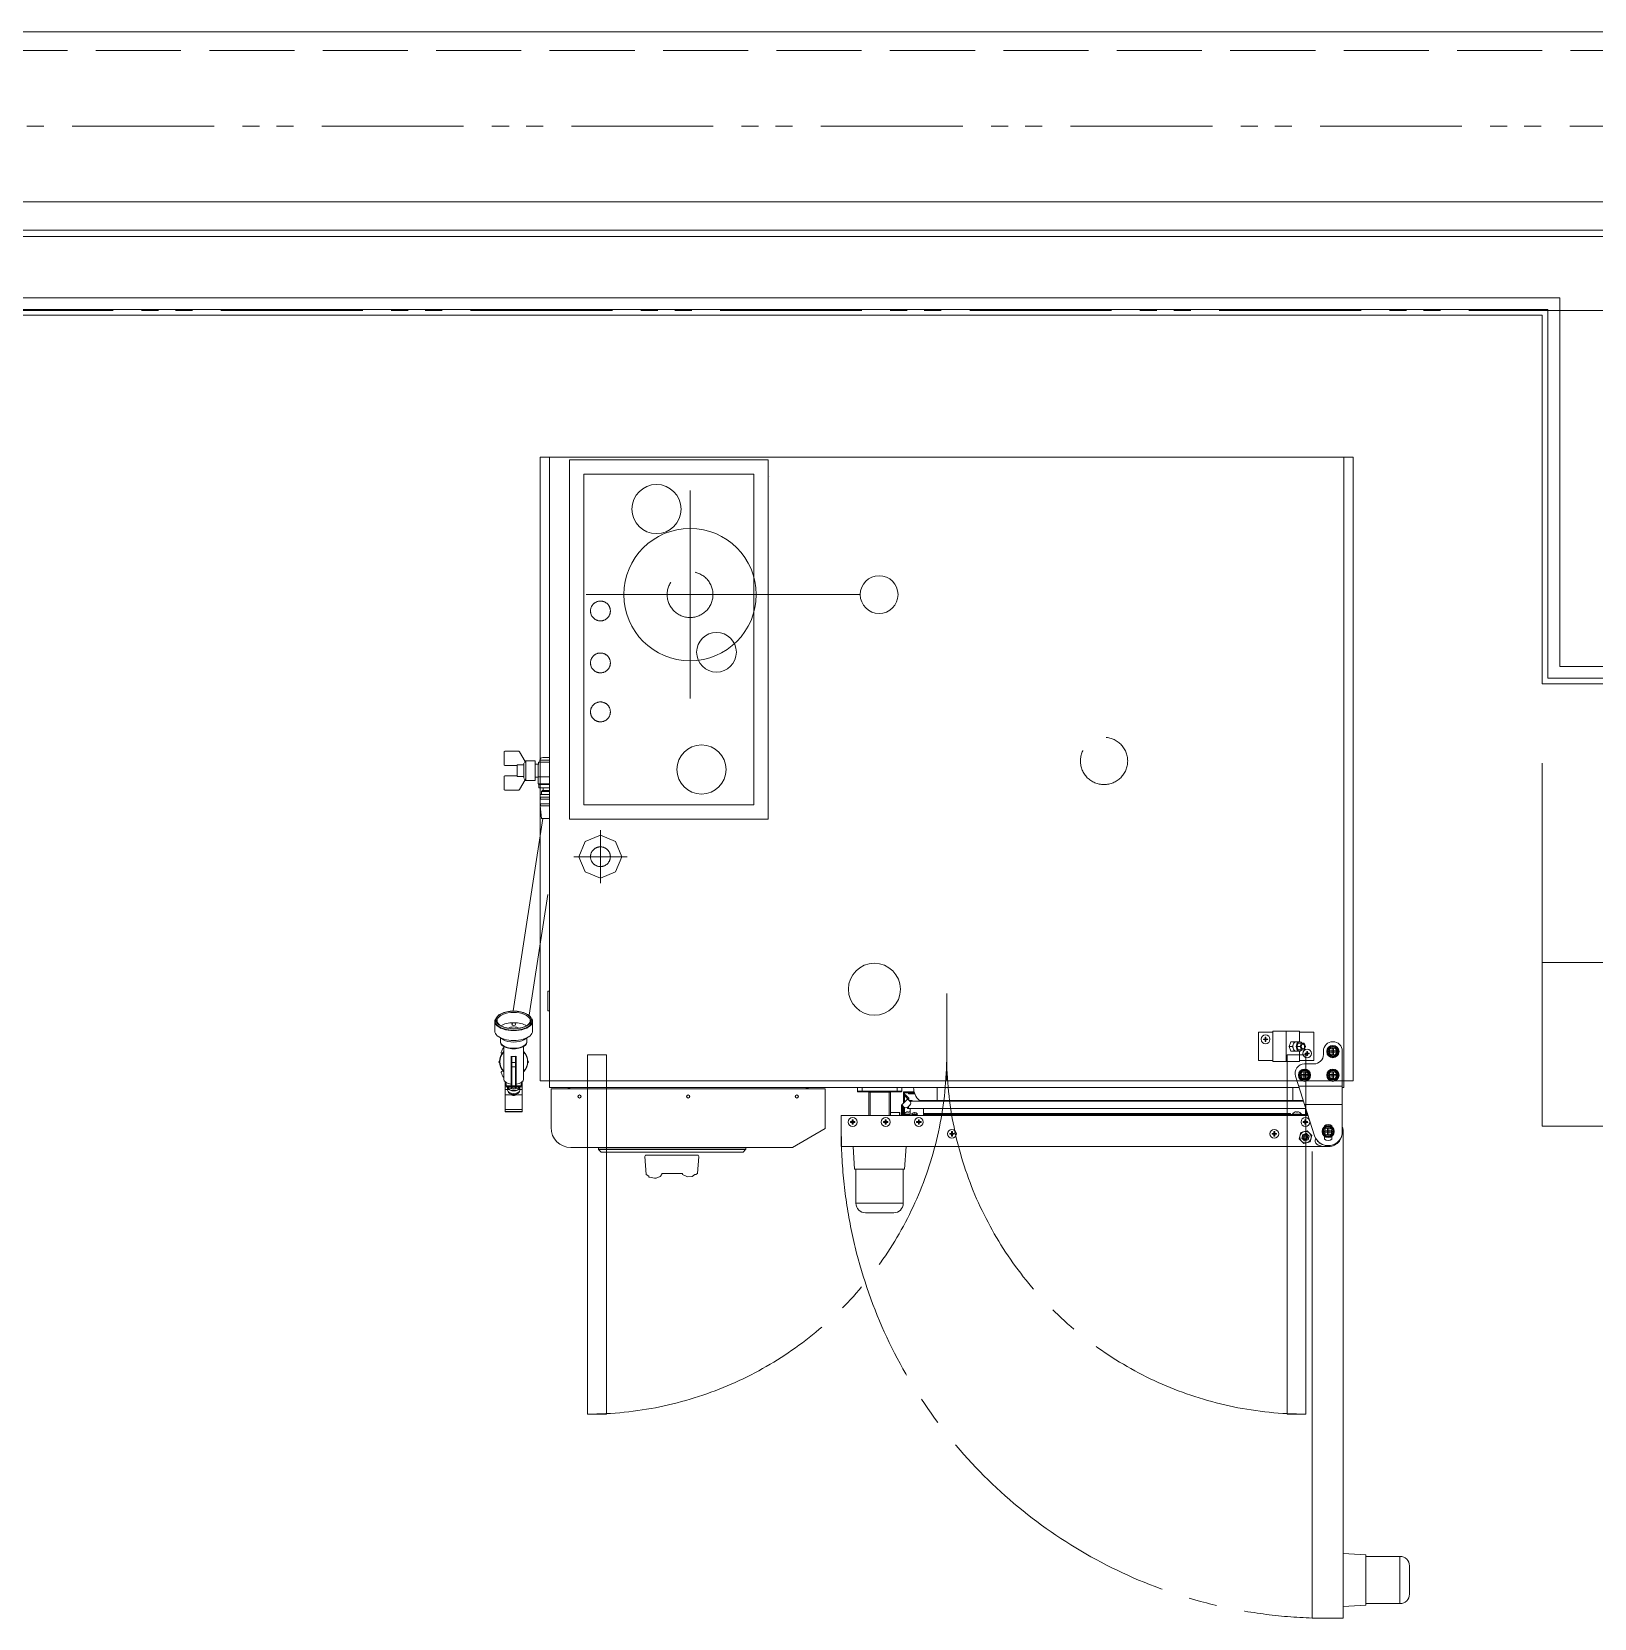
# Model space of a CAD drawing. Units: millimetres at full size. Extents: x -12803 to 120774, y -9413 to 101127.
# Drawn here: x 95281 to 96934, y 18218 to 19896 of the extents above; entities that cross this region are included whole.
import ezdxf

# ---------------------------------------------------------------- set-up
doc = ezdxf.new("R2010")
doc.units = ezdxf.units.MM
doc.header["$LTSCALE"] = 30
for name, pattern in [('CHAIN2', [12, 9, -1, 1, -1]), ('DASHED3', [4, 3, -1]), ('DOUBLE_CHAIN1', [8.8, 5, -1, 0.6, -0.6, 0.6, -1]), ('LONG_CHAIN', [21, 18, -1, 1, -1])]:
    doc.linetypes.add(name, pattern=pattern)
doc.layers.add('0-0_NoName', color=7, linetype='Continuous')
for name, color, linetype, lineweight in [('0-E_AIHO48-厨房機器既設品', 7, 'Continuous', 15), ('2-0_通芯', 7, 'DOUBLE_CHAIN1', 15), ('2-1_躯体', 7, 'Continuous', 15), ('2-3_間仕切り', 7, 'Continuous', 15), ('2-B_金物', 7, 'Continuous', 15), ('2-F_LAYER0002', 2, 'DASHED3', 30), ('3-3_AIHO30-厨房機器', 7, 'Continuous', 15), ('3-5_AIHO57-排水立上げ', 7, 'Continuous', 15), ('3-6_AIHO56-排水接続', 7, 'Continuous', 15)]:
    doc.layers.add(name, color=color, linetype=linetype, lineweight=lineweight)

# ---------------------------------------------------------------- blocks, each defined once
blk = doc.blocks.new('グループ部品-732')
at = {"layer": '0-E_AIHO48-厨房機器既設品'}
for p, q in [((96669.36, 19446.41), (95829.36, 19446.41)), ((95829.36, 19446.41), (95829.36, 18779.41)), ((96060.36, 19443.41), (95850.36, 19443.41)), ((95850.36, 19443.41), (95850.36, 19063.41)), ((96060.36, 19063.41), (96060.36, 19443.41)), ((96669.36, 18779.41), (96669.36, 19446.41)), ((96045.36, 19428.41), (95865.36, 19428.41)), ((95865.36, 19428.41), (95865.36, 19078.41)), ((96045.36, 19078.41), (96045.36, 19428.41)), ((95782.06, 19135.11), (95796.64, 19135.11)), ((95781.06, 19121.11), (95781.06, 19134.11)), ((95795.06, 19120.11), (95782.06, 19120.11)), ((95795.06, 19120.64), (95802.06, 19120.64)), ((95795.06, 19108.58), (95795.06, 19120.64)), ((95797.51, 19134.61), (95803.47, 19124.29)), ((95802.06, 19106.69), (95802.06, 19122.53)), ((95804.06, 19125.11), (95803.38, 19124.44)), ((95804.06, 19104.11), (95804.06, 19125.11)), ((95814.06, 19125.11), (95804.06, 19125.11)), ((95814.06, 19104.11), (95814.06, 19125.11)), ((95814.06, 19121.61), (95817.06, 19121.61)), ((95817.06, 19100.61), (95817.06, 19121.61)), ((95817.06, 19121.11), (95817.56, 19121.11)), ((95817.56, 19123.61), (95817.56, 19121.11)), ((95829.36, 19123.61), (95817.56, 19123.61)), ((95819.06, 19125.61), (95819.06, 19123.61)), ((95829.36, 19125.61), (95819.06, 19125.61)), ((95829.36, 19128.61), (95822.06, 19128.61)), ((95781.06, 19095.11), (95781.06, 19108.11)), ((95782.06, 19109.11), (95795.06, 19109.11)), ((95802.06, 19108.58), (95795.06, 19108.58)), ((95803.47, 19104.93), (95797.51, 19094.61)), ((95803.38, 19104.79), (95804.06, 19104.11)), ((95804.06, 19104.11), (95814.06, 19104.11)), ((95817.06, 19107.61), (95814.06, 19107.61)), ((95829.36, 19108.11), (95817.06, 19108.11)), ((95796.64, 19094.11), (95782.06, 19094.11)), ((95829.36, 19100.61), (95817.06, 19100.61)), ((95817.06, 19100.61), (95817.56, 19100.11)), ((95829.36, 19100.11), (95817.56, 19100.11)), ((95818.06, 19100.11), (95818.06, 19096.61)), ((95829.36, 19096.61), (95818.06, 19096.61)), ((95829.36, 19089.45), (95819.31, 19089.45)), ((95819.31, 19086.45), (95819.31, 19089.45)), ((95829.36, 19086.45), (95819.31, 19086.45)), ((95821.74, 19093.61), (95820.58, 19092.45)), ((95829.36, 19092.45), (95820.58, 19092.45)), ((95820.58, 19092.45), (95820.58, 19089.45)), ((95829.36, 19093.61), (95821.74, 19093.61)), ((95822.56, 19096.61), (95822.56, 19093.61)), ((95829.36, 19084.45), (95819.31, 19084.45)), ((95819.31, 19079.45), (95819.31, 19084.45)), ((95829.36, 19079.45), (95819.31, 19079.45)), ((95829.36, 19077.45), (95819.31, 19077.45)), ((95820.56, 19063.95), (95819.31, 19077.45)), ((95865.36, 19078.41), (96045.36, 19078.41)), ((95790.74, 18860.42), (95822.2, 19063.95)), ((95829.36, 19063.95), (95820.56, 19063.95)), ((95850.36, 19063.41), (96060.36, 19063.41)), ((95827.51, 18983.73), (95807.75, 18855.86)), ((95829.36, 18881.41), (95827.36, 18881.41)), ((95771.3, 18839.23), (95771.3, 18849.62)), ((95771.55, 18849.62), (95771.55, 18850.05)), ((95811.05, 18850.05), (95811.05, 18849.62)), ((95811.3, 18849.62), (95811.3, 18839.23)), ((95780.43, 18830.05), (95775.77, 18832.93)), ((95806.84, 18832.93), (95802.18, 18830.05)), ((96579.35, 18837.91), (96594.35, 18837.91)), ((96579.35, 18807.91), (96579.35, 18837.91)), ((96608.49, 18806.91), (96608.49, 18838.91)), ((96622.64, 18827.91), (96622.64, 18838.91)), ((96622.64, 18837.91), (96637.64, 18837.91)), ((96637.64, 18807.91), (96637.64, 18837.91)), ((95777.3, 18827.47), (95777.3, 18831.98)), ((95780.8, 18788.17), (95780.8, 18822.95)), ((95801.8, 18822.95), (95801.8, 18788.17)), ((95805.3, 18831.98), (95805.3, 18827.47)), ((96588.87, 18830.74), (96584.39, 18830.74)), ((96584.39, 18830.08), (96588.87, 18830.08)), ((96586.3, 18832.65), (96586.3, 18828.17)), ((96586.96, 18828.17), (96586.96, 18832.65)), ((96613.52, 18827.91), (96622.64, 18827.91)), ((96622.64, 18817.91), (96613.52, 18817.91)), ((96615.02, 18822.91), (96617.06, 18827.91)), ((96619.78, 18822.91), (96621.21, 18826.41)), ((96623.31, 18822.91), (96619.78, 18822.91)), ((96621.21, 18819.41), (96619.78, 18822.91)), ((96622.64, 18806.91), (96622.64, 18817.91)), ((96623.31, 18822.91), (96624.74, 18826.41)), ((96624.74, 18819.41), (96623.31, 18822.91)), ((96630.31, 18817.65), (96630.31, 18813.17)), ((96630.97, 18813.17), (96630.97, 18817.65)), ((96647.86, 18814.41), (96647.86, 18817.91)), ((96652.86, 18816.84), (96652.13, 18816.84)), ((96652.23, 18816.24), (96652.86, 18816.24)), ((96652.86, 18814.52), (96652.86, 18820.3)), ((96654.41, 18818.1), (96654.41, 18816.72)), ((96661.31, 18818.1), (96654.41, 18818.1)), ((96654.41, 18816.72), (96661.31, 18816.72)), ((96658.55, 18820.86), (96657.17, 18820.86)), ((96657.17, 18820.86), (96657.17, 18813.96)), ((96658.55, 18813.96), (96658.55, 18820.86)), ((96661.31, 18816.72), (96661.31, 18818.1)), ((96662.86, 18820.3), (96662.86, 18814.52)), ((96667.86, 18817.91), (96667.86, 18731.91)), ((95775.71, 18806.75), (95776.34, 18807.84)), ((95776.34, 18805.67), (95775.71, 18806.75)), ((95788.8, 18781.68), (95788.8, 18812.42)), ((95793.3, 18812.28), (95789.3, 18812.28)), ((95789.3, 18812.28), (95789.3, 18781.18)), ((95793.3, 18805.95), (95789.3, 18805.95)), ((95793.3, 18801.46), (95789.3, 18801.46)), ((95793.3, 18781.18), (95793.3, 18812.28)), ((95793.8, 18812.42), (95793.8, 18781.68)), ((96579.35, 18807.91), (96594.35, 18807.91)), ((96622.64, 18806.91), (96594.35, 18806.91)), ((96637.64, 18807.91), (96622.64, 18807.91)), ((96627.86, 18804.41), (96637.86, 18804.41)), ((96632.88, 18815.74), (96628.4, 18815.74)), ((96628.4, 18815.08), (96632.88, 18815.08)), ((96657.17, 18813.96), (96658.55, 18813.96)), ((95782.3, 18753.74), (95782.3, 18785.53)), ((95782.3, 18783.12), (95783.3, 18783.12)), ((95783.3, 18784.58), (95783.3, 18781.1)), ((95799.3, 18781.1), (95799.3, 18784.58)), ((95799.3, 18783.12), (95800.3, 18783.12)), ((96638.57, 18728.33), (96618.33, 18791.35)), ((96622.86, 18791.84), (96622.13, 18791.84)), ((96622.23, 18791.24), (96622.86, 18791.24)), ((96622.86, 18789.52), (96622.86, 18795.3)), ((96624.41, 18793.1), (96624.41, 18791.72)), ((96631.31, 18793.1), (96624.41, 18793.1)), ((96624.41, 18791.72), (96631.31, 18791.72)), ((96628.55, 18795.86), (96627.17, 18795.86)), ((96627.17, 18795.86), (96627.17, 18788.96)), ((96627.17, 18788.96), (96628.55, 18788.96)), ((96628.55, 18788.96), (96628.55, 18795.86)), ((96631.31, 18791.72), (96631.31, 18793.1)), ((96632.86, 18795.3), (96632.86, 18789.52)), ((96652.86, 18791.84), (96652.13, 18791.84)), ((96652.23, 18791.24), (96652.86, 18791.24)), ((96652.86, 18789.52), (96652.86, 18795.3)), ((96654.41, 18793.1), (96654.41, 18791.72)), ((96661.31, 18793.1), (96654.41, 18793.1)), ((96654.41, 18791.72), (96661.31, 18791.72)), ((96658.55, 18795.86), (96657.17, 18795.86)), ((96657.17, 18795.86), (96657.17, 18788.96)), ((96657.17, 18788.96), (96658.55, 18788.96)), ((96658.55, 18788.96), (96658.55, 18795.86)), ((96661.31, 18791.72), (96661.31, 18793.1)), ((96662.86, 18795.3), (96662.86, 18789.52)), ((95782.3, 18780.2), (95800.3, 18780.2)), ((95782.3, 18777.31), (95784.79, 18777.31)), ((95789.44, 18771.52), (95782.3, 18771.52)), ((95783.3, 18781.1), (95799.3, 18781.1)), ((95784.79, 18776.52), (95784.79, 18779.12)), ((95785.3, 18779.12), (95785.3, 18780.2)), ((95785.3, 18775.2), (95785.3, 18775.26)), ((95789.51, 18771.47), (95788.86, 18771.93)), ((95793.3, 18781.18), (95789.3, 18781.18)), ((95793.75, 18771.93), (95793.09, 18771.47)), ((95800.3, 18771.52), (95793.17, 18771.52)), ((95797.3, 18780.2), (95797.3, 18779.12)), ((95797.3, 18775.26), (95797.3, 18775.2)), ((95797.81, 18779.12), (95797.81, 18776.52)), ((95797.81, 18777.31), (95800.3, 18777.31)), ((95829.36, 18779.41), (96622.17, 18779.41)), ((95848.86, 18779.41), (95848.86, 18777.96)), ((95849.86, 18777.96), (95849.86, 18779.41)), ((95850.86, 18777.96), (95850.86, 18779.41)), ((96100.86, 18779.41), (96100.86, 18777.96)), ((96101.86, 18779.41), (96101.86, 18777.96)), ((96102.86, 18777.96), (96102.86, 18779.41)), ((96154.86, 18775.41), (96154.86, 18779.41)), ((96201.86, 18775.41), (96154.86, 18775.41)), ((96155.36, 18774.91), (96201.36, 18774.91)), ((96159.86, 18779.41), (96159.86, 18774.91)), ((96166.86, 18774.61), (96166.86, 18749.91)), ((96189.47, 18774.61), (96167.24, 18774.61)), ((96167.36, 18774.91), (96167.36, 18774.61)), ((96188.36, 18774.57), (96168.36, 18774.57)), ((96168.36, 18749.91), (96168.36, 18774.57)), ((96168.86, 18774.61), (96168.86, 18774.91)), ((96187.86, 18774.91), (96187.86, 18774.61)), ((96188.36, 18774.57), (96188.36, 18749.91)), ((96189.36, 18774.61), (96189.36, 18774.91)), ((96189.86, 18749.91), (96189.86, 18774.61)), ((96196.86, 18779.41), (96196.86, 18774.91)), ((96208.17, 18767.42), (96201.46, 18760.71)), ((96201.86, 18775.41), (96201.86, 18779.41)), ((96203.81, 18774.91), (96203.81, 18763.06)), ((96214.9, 18774.91), (96203.81, 18774.91)), ((96203.84, 18774.91), (96203.84, 18763.09)), ((96204.84, 18773.91), (96204.84, 18771.59)), ((96215.19, 18773.91), (96204.84, 18773.91)), ((96204.84, 18770.75), (96204.84, 18764.09)), ((96205.27, 18772.02), (96209.16, 18768.13)), ((96208.81, 18768.48), (96207.96, 18767.64)), ((96208.84, 18773.91), (96208.84, 18772.91)), ((96208.84, 18773.91), (96208.84, 18772.91)), ((96215.53, 18772.91), (96208.84, 18772.91)), ((96209.02, 18766.57), (96209.16, 18766.72)), ((96209.79, 18765.81), (96212.86, 18765.81)), ((96209.86, 18765.81), (96209.86, 18765.74)), ((96212.86, 18765.81), (96212.86, 18764.81)), ((96214.35, 18779.32), (96214.35, 18779.41)), ((96622.2, 18779.32), (96214.35, 18779.32)), ((96626.54, 18765.79), (96220.49, 18765.79)), ((96239.36, 18764.81), (96239.36, 18779.41)), ((96615.36, 18764.81), (96615.36, 18779.41)), ((96667.86, 18780.91), (96621.69, 18780.91)), ((96667.86, 18779.41), (96669.36, 18779.41)), ((95800.3, 18756.03), (95782.3, 18756.03)), ((95782.3, 18753.93), (95800.3, 18753.93)), ((96631.64, 18749.91), (96137.86, 18749.91)), ((96137.86, 18749.91), (96137.86, 18716.91)), ((96199.32, 18752.91), (96199.32, 18749.91)), ((96201.46, 18760.71), (96201.46, 18749.91)), ((96201.81, 18761.06), (96204.07, 18758.8)), ((96202.66, 18760.21), (96202.66, 18749.91)), ((96203.81, 18759.06), (96203.81, 18749.91)), ((96203.84, 18759.02), (96203.84, 18750.91)), ((96210.86, 18750.91), (96203.84, 18750.91)), ((96203.87, 18750.91), (96203.87, 18749.91)), ((96204.84, 18758.24), (96204.84, 18750.91)), ((96205.87, 18750.91), (96205.87, 18749.91)), ((96207.86, 18758.42), (96207.86, 18757.31)), ((96207.86, 18757.31), (96629.27, 18757.31)), ((96208.31, 18758.8), (96210.44, 18760.92)), ((96208.36, 18753.81), (96208.36, 18753.18)), ((96208.36, 18753.18), (96209.36, 18753.18)), ((96208.86, 18757.31), (96208.86, 18759.34)), ((96209.36, 18753.81), (96209.36, 18753.18)), ((96210.74, 18764.81), (96626.86, 18764.81)), ((96210.86, 18749.91), (96210.86, 18757.31)), ((96212.61, 18750.41), (96212.61, 18752.11)), ((96212.61, 18751.11), (96218.11, 18751.11)), ((96214.96, 18753.09), (96214.96, 18752.71)), ((96215.76, 18752.71), (96214.96, 18752.71)), ((96215.09, 18750.41), (96215.09, 18751.11)), ((96215.09, 18750.97), (96215.63, 18751.03)), ((96215.09, 18750.71), (96215.63, 18750.76)), ((96215.09, 18750.46), (96215.63, 18750.51)), ((96215.63, 18750.41), (96215.63, 18751.11)), ((96215.76, 18753.09), (96215.76, 18752.71)), ((96218.11, 18752.11), (96218.11, 18750.41)), ((96218.36, 18750.41), (96218.36, 18749.91)), ((96224.86, 18757.31), (96224.86, 18749.91)), ((96224.86, 18750.91), (96628.86, 18750.91)), ((96615.16, 18750.91), (96615.16, 18751.33)), ((96615.16, 18751.33), (96624.56, 18751.33)), ((96619.36, 18753.81), (96619.36, 18753.18)), ((96619.36, 18753.18), (96620.36, 18753.18)), ((96620.36, 18753.81), (96620.36, 18753.18)), ((96622.87, 18750.91), (96622.87, 18749.91)), ((96624.56, 18750.91), (96624.56, 18751.33)), ((96624.86, 18750.91), (96624.86, 18749.91)), ((96667.86, 18761.61), (96627.89, 18761.61)), ((96628.86, 18749.91), (96628.86, 18757.31)), ((96630.36, 18749.91), (96630.36, 18753.91)), ((96631.36, 18750.8), (96631.36, 18750.31)), ((96631.36, 18750.31), (96631.51, 18750.31)), ((96667.86, 18749.91), (96667.86, 18749.91)), ((96152.17, 18743.41), (96147.55, 18743.41)), ((96147.55, 18742.41), (96152.17, 18742.41)), ((96149.36, 18745.22), (96149.36, 18740.6)), ((96150.36, 18740.6), (96150.36, 18745.22)), ((96187.17, 18743.41), (96182.55, 18743.41)), ((96182.55, 18742.41), (96187.17, 18742.41)), ((96184.36, 18745.22), (96184.36, 18740.6)), ((96185.36, 18740.6), (96185.36, 18745.22)), ((96222.17, 18743.41), (96217.55, 18743.41)), ((96217.55, 18742.41), (96222.17, 18742.41)), ((96219.36, 18745.22), (96219.36, 18740.6)), ((96220.36, 18740.6), (96220.36, 18745.22)), ((96254.36, 18732.72), (96254.36, 18728.1)), ((96255.36, 18728.1), (96255.36, 18732.72)), ((96595.36, 18732.72), (96595.36, 18728.1)), ((96596.36, 18728.1), (96596.36, 18732.72)), ((96631.17, 18743.41), (96626.55, 18743.41)), ((96626.55, 18742.41), (96631.17, 18742.41)), ((96628.36, 18745.22), (96628.36, 18740.6)), ((96629.36, 18740.6), (96629.36, 18745.22)), ((96647.86, 18732.34), (96647.13, 18732.34)), ((96647.86, 18730.02), (96647.86, 18735.8)), ((96648.86, 18738.88), (96648.86, 18738.03)), ((96649.41, 18733.6), (96649.41, 18732.22)), ((96656.31, 18733.6), (96649.41, 18733.6)), ((96649.41, 18732.22), (96656.31, 18732.22)), ((96653.55, 18736.36), (96652.17, 18736.36)), ((96652.17, 18736.36), (96652.17, 18729.46)), ((96653.55, 18729.46), (96653.55, 18736.36)), ((96656.31, 18732.22), (96656.31, 18733.6)), ((96656.86, 18738.03), (96656.86, 18738.88)), ((96657.86, 18735.8), (96657.86, 18730.02)), ((95851.86, 18715.96), (96086.22, 18715.96)), ((95880.86, 18714.21), (95880.86, 18715.96)), ((96036.86, 18714.21), (96036.86, 18715.96)), ((96137.86, 18716.91), (96646.86, 18716.91)), ((96163.87, 18716.91), (96163.86, 18716.91)), ((96204.86, 18692.91), (96206.36, 18716.91)), ((96257.17, 18730.91), (96252.55, 18730.91)), ((96252.55, 18729.91), (96257.17, 18729.91)), ((96598.17, 18730.91), (96593.55, 18730.91)), ((96593.55, 18729.91), (96598.17, 18729.91)), ((96641.55, 18722.41), (96642.14, 18722.41)), ((96643.36, 18721.3), (96643.36, 18720.6)), ((96647.23, 18731.74), (96647.86, 18731.74)), ((96648.86, 18727.79), (96648.86, 18724.94)), ((96652.17, 18729.46), (96653.55, 18729.46)), ((96656.86, 18724.94), (96656.86, 18727.79)), ((96668.86, 18217.91), (96668.86, 18726.91)), ((96036.86, 18714.21), (95880.86, 18714.21)), ((95883.68, 18711.14), (95881.03, 18713.79)), ((96036.68, 18713.79), (95881.03, 18713.79)), ((96034.03, 18711.14), (95883.68, 18711.14)), ((96033.61, 18710.96), (95884.1, 18710.96)), ((95931.36, 18687.46), (95930.03, 18706.46)), ((96034.03, 18711.14), (96036.68, 18713.79)), ((96635.86, 18711.7), (96635.86, 18217.91)), ((95931.36, 18687.46), (95934.36, 18685.73)), ((95934.36, 18684.75), (95934.36, 18685.73)), ((95934.86, 18684.46), (95934.36, 18684.75)), ((95942.11, 18683.46), (95946.36, 18685.46)), ((95947.36, 18686.46), (95946.36, 18685.46)), ((95947.86, 18687.46), (95947.36, 18687.22)), ((95947.36, 18686.46), (95947.36, 18687.22)), ((95947.86, 18688.46), (95947.86, 18687.46)), ((95969.86, 18688.46), (95947.86, 18688.46)), ((95969.86, 18688.46), (95969.86, 18687.46)), ((95980.11, 18685.46), (95982.86, 18687.46)), ((95982.86, 18687.46), (95984.12, 18687.46)), ((95985.86, 18688.46), (95984.12, 18687.46)), ((96153.36, 18656.91), (96153.36, 18692.91)), ((96203.36, 18656.91), (96203.36, 18692.91)), ((96203.36, 18656.91), (96153.36, 18656.91)), ((96163.36, 18646.91), (96193.36, 18646.91)), ((96692.86, 18284.91), (96668.86, 18286.41)), ((96728.86, 18283.41), (96692.86, 18283.41)), ((96728.86, 18283.41), (96728.86, 18233.41)), ((96738.86, 18243.41), (96738.86, 18273.41)), ((96668.86, 18243.93), (96668.85, 18243.91)), ((96728.86, 18233.41), (96692.86, 18233.41)), ((96635.86, 18217.91), (96668.86, 18217.91))]:
    blk.add_line(p, q, dxfattribs=at)
at = {"layer": '0-E_AIHO48-厨房機器既設品', "linetype": 'LONG_CHAIN'}
for p, q in [((95883.08, 19051.75), (95883.08, 18995.47)), ((95854.93, 19023.61), (95911.22, 19023.61))]:
    blk.add_line(p, q, dxfattribs=at)
at = {"layer": '0-E_AIHO48-厨房機器既設品', "linetype": 'DASHED3'}
for p, q in [((95860.35, 19023.61), (95867, 19039.68)), ((95867, 19039.68), (95883.08, 19046.34)), ((95883.08, 19046.34), (95899.15, 19039.68)), ((95899.15, 19039.68), (95905.81, 19023.61)), ((95867, 19007.54), (95860.35, 19023.61)), ((95905.81, 19023.61), (95899.15, 19007.54)), ((95883.08, 19000.88), (95867, 19007.54)), ((95899.15, 19007.54), (95883.08, 19000.88))]:
    blk.add_line(p, q, dxfattribs=at)
at = {"layer": '0-E_AIHO48-厨房機器既設品'}
for points in [[(95827.36, 18881.41), (95827.36, 18860.41), (95829.36, 18860.41)], [(96594.35, 18806.91), (96594.35, 18838.91), (96622.64, 18838.91)], [(96613.52, 18827.91), (96611.48, 18822.91), (96613.52, 18817.91)], [(96617.06, 18817.91), (96615.02, 18822.91), (96611.48, 18822.91)], [(96621.21, 18826.41), (96627.6, 18826.41), (96629.03, 18822.91), (96627.6, 18819.41), (96621.21, 18819.41)], [(95806.26, 18807.84), (95806.89, 18806.75), (95806.26, 18805.67)], [(95800.3, 18785.53), (95800.3, 18753.74), (95782.3, 18753.74)], [(96120.86, 18777.96), (95830.86, 18777.96), (95830.86, 18736.96)], [(96086.22, 18715.96), (96120.86, 18735.96), (96120.86, 18777.96)], [(96210.44, 18765.16), (96204.43, 18771.17), (96205.27, 18772.02)], [(96199.67, 18749.9), (96199.67, 18752.91), (96189.86, 18752.91)], [(96204.16, 18750.91), (96204.16, 18751.33), (96210.86, 18751.33)], [(96212.36, 18749.91), (96212.36, 18750.41), (96218.36, 18750.41)], [(96224.86, 18751.91), (96612.87, 18751.91), (96612.87, 18750.91)], [(96631.36, 18750.31), (96630.86, 18750.81), (96630.86, 18752.36)], [(96204.86, 18692.91), (96151.86, 18692.91), (96150.36, 18716.91)], [(95930.03, 18706.46), (95930.73, 18707.96), (95986.42, 18707.96)], [(95985.86, 18688.46), (95987.11, 18706.46), (95986.42, 18707.96)], [(95969.86, 18687.46), (95975.11, 18684.96), (95980.11, 18685.46)], [(96692.86, 18284.91), (96692.86, 18231.91), (96668.86, 18230.41)]]:
    blk.add_lwpolyline(points, dxfattribs=at)
for points in [[(96627.06, 18720.22), (96622.17, 18725.12), (96623.96, 18731.81), (96630.65, 18733.6), (96635.55, 18728.7), (96633.76, 18722.01)], [(96632.76, 18727.96), (96631.72, 18724.05), (96627.81, 18723.01), (96624.95, 18725.86), (96626, 18729.77), (96629.9, 18730.81)]]:
    blk.add_lwpolyline(points, close=True, dxfattribs=at)
for centre, radius in [((95942.36, 19391.41), 26), ((96005.86, 19239.91), 21), ((95989.97, 19115.91), 26), ((96172.86, 18883.41), 27.5), ((96586.63, 18830.41), 4.7), ((96630.64, 18815.41), 4.7), ((96657.86, 18817.41), 6.5), ((96657.86, 18817.41), 5), ((96657.86, 18817.41), 4), ((96627.86, 18792.41), 6.5), ((96627.86, 18792.41), 5), ((96627.86, 18792.41), 4), ((96657.86, 18792.41), 6.5), ((96657.86, 18792.41), 5), ((96657.86, 18792.41), 4), ((95860.86, 18769.96), 1.65), ((95975.86, 18769.96), 1.65), ((96090.86, 18769.96), 1.65), ((96149.86, 18742.91), 4.7), ((96184.86, 18742.91), 4.7), ((96219.86, 18742.91), 4.7), ((96254.86, 18730.41), 4.7), ((96595.86, 18730.41), 4.7), ((96628.86, 18726.91), 6), ((96628.86, 18742.91), 4.7), ((96652.86, 18732.91), 6.5), ((96652.86, 18732.91), 5), ((96652.86, 18732.91), 4), ((96628.86, 18726.91), 2.5), ((96628.86, 18726.91), 1.5)]:
    blk.add_circle(centre, radius, dxfattribs=at)
at = {"layer": '0-E_AIHO48-厨房機器既設品', "linetype": 'DASHED3'}
for centre, radius in [((95977.86, 19300.91), 24.25), ((95883.08, 19283.61), 10.5), ((95883.08, 19228.61), 10.5), ((95883.09, 19176.86), 10.5), ((96415.79, 19124.91), 25), ((95883.08, 19023.61), 10.48)]:
    blk.add_circle(centre, radius, dxfattribs=at)
at = {"layer": '0-E_AIHO48-厨房機器既設品'}
for centre, radius, start, end in [((95782.06, 19134.11), 1, 90, 180), ((95796.64, 19134.11), 1, 30, 90), ((95782.06, 19121.11), 1, 180, 270), ((95799.62, 19126.44), 4.46, 316.21812, 326.12886), ((95802.89, 19124.35), 0.583, 317.65737, 354.69398), ((95822.06, 19125.61), 3, 90.00024, 180.00012), ((95782.06, 19108.11), 1, 90, 180), ((95799.62, 19102.79), 4.46, 33.87114, 43.78188), ((95802.89, 19104.88), 0.583, 5.30602, 42.34263), ((95782.06, 19095.11), 1, 180, 270), ((95796.64, 19095.11), 1, 270, 330), ((95817.57, 19085.45), 2, 329.99694, 29.99731), ((95817.57, 19078.45), 2, 329.99694, 29.99731), ((95791.3, 18806.75), 15, 134.42741, 225.57264), ((95791.3, 18806.75), 14.72, 135.52224, 224.47781), ((95779.12, 18816.41), 1, 164.19449, 266.553), ((95792.36, 18812.66), 14.76, 141.5231, 164.18822), ((95793.2, 18828.42), 0.102, 337.80863, 359.45225), ((95791.3, 18806.75), 15, 314.42664, 45.5734), ((95791.3, 18806.75), 14.72, 315.52145, 44.4786), ((96657.86, 18817.91), 10, 0, 180), ((96657.86, 18817.41), 5.75, 150.40816, 209.59184), ((96657.86, 18817.41), 5.75, 90.40817, 149.59183), ((96657.86, 18817.41), 5.75, 30.40815, 89.59185), ((96657.86, 18817.41), 5.75, 330.40813, 29.59187), ((96627.86, 18794.41), 10, 90, 197.80258), ((96637.86, 18814.41), 10, 270, 0), ((96657.86, 18817.41), 5.75, 210.40814, 269.59186), ((96657.86, 18817.41), 5.75, 270.40813, 329.59187), ((95779.12, 18795.41), 1, 89.99999, 195.8055), ((95792.35, 18799.16), 14.75, 195.80613, 218.48612), ((96627.86, 18792.41), 5.75, 150.40816, 209.59184), ((96627.86, 18792.41), 5.75, 90.40817, 149.59183), ((96627.86, 18792.41), 5.75, 210.40814, 269.59186), ((96627.86, 18792.41), 5.75, 30.40815, 89.59185), ((96627.86, 18792.41), 5.75, 270.40813, 329.59187), ((96627.86, 18792.41), 5.75, 330.40813, 29.59187), ((96657.86, 18792.41), 5.75, 150.40816, 209.59184), ((96657.86, 18792.41), 5.75, 90.40817, 149.59183), ((96657.86, 18792.41), 5.75, 210.40814, 269.59186), ((96657.86, 18792.41), 5.75, 30.40815, 89.59185), ((96657.86, 18792.41), 5.75, 270.40813, 329.59187), ((96657.86, 18792.41), 5.75, 330.40813, 29.59187), ((95789.3, 18781.68), 0.5, 179.99494, 269.98912), ((95793.3, 18781.68), 0.5, 269.98912, 0.00506), ((96155.36, 18775.41), 0.5, 180, 270), ((96201.36, 18775.41), 0.5, 270, 0), ((96208.46, 18767.42), 1, 315, 45), ((96232.35, 18779.33), 18, 180.0103, 228.77125), ((96219.83, 18765.04), 1, 346.92865, 48.77125), ((96206.19, 18760.92), 3, 225, 315), ((96208.86, 18748.16), 5.67, 95.0609, 146.01835), ((96208.86, 18748.16), 5.67, 69.33776, 84.9391), ((96208.31, 18763.04), 3, 315, 45), ((96211.86, 18761.81), 3, 90, 109.56117), ((96215.36, 18748.83), 4.28, 95.361, 129.96621), ((96215.36, 18748.83), 4.28, 50.03379, 84.639), ((96619.86, 18748.16), 5.67, 95.0609, 146.01835), ((96619.86, 18748.16), 5.67, 33.98165, 84.9391), ((95851.86, 18736.96), 21, 180, 270), ((96652.86, 18732.91), 15, 197.80258, 0), ((96652.86, 18732.91), 5.75, 150.40816, 209.59184), ((96652.86, 18732.91), 5.75, 90.40817, 149.59183), ((96652.86, 18734.41), 6, 48.18969, 131.81031), ((96652.86, 18732.91), 5.75, 30.40815, 89.59185), ((96652.86, 18732.91), 5.75, 330.40813, 29.59187), ((96653.85, 18732.91), 15, 349.46301, 21.02481), ((96647.86, 18726.91), 21, 0, 17.80947), ((96646.86, 18737.91), 21, 359.35606, 0), ((96647.86, 18737.91), 20, 359.19162, 0), ((96643.86, 18722.91), 4.7, 148.00313, 308.0328), ((96646.86, 18737.91), 21, 270, 287.80947), ((96652.86, 18732.91), 5.75, 210.40814, 269.59186), ((96652.86, 18729.41), 6, 228.18969, 311.81031), ((96652.86, 18731.91), 15, 259.46301, 0), ((96652.86, 18732.91), 5.75, 270.40813, 329.59187), ((95881.46, 18714.21), 0.6, 180, 225), ((95884.1, 18711.56), 0.6, 225, 270), ((96033.61, 18711.56), 0.6, 270, 315), ((96036.26, 18714.21), 0.6, 315, 0), ((95958.97, 18832.51), 150, 260.74879, 263.54458), ((96163.36, 18656.91), 10, 180, 270), ((96193.36, 18656.91), 10, 270, 0), ((96728.86, 18273.41), 10, 0, 90), ((96728.86, 18243.41), 10, 270, 0)]:
    blk.add_arc(centre, radius, start, end, dxfattribs=at)
at = {"layer": '0-E_AIHO48-厨房機器既設品', "linetype": 'CHAIN2'}
blk.add_arc((96652.86, 18732.91), 515, 180, 270, dxfattribs=at)
at = {"layer": '0-E_AIHO48-厨房機器既設品'}
for centre, major_axis, ratio, start_param, end_param in [((95791.3, 18849.62), (-20, 0), 0.5, 6.0345464, 9.6699671), ((95791.3, 18850.05), (-19.75, 0), 0.5, 6.2831853, 9.424778), ((95791.3, 18849.62), (-19.75, 0), 0.5, 6.2831853, 9.424778), ((95791.3, 18850.05), (-17.5, 0), 0.5, 2.5693849, 6.8566569), ((95791.3, 18839.23), (-20, 0), 0.5, 6.2831853, 9.424778), ((95791.3, 18839.23), (-17.5, 0), 0.5, 3.8154848, 5.6092931), ((95778.76, 18842.85), (2.55, -0.34), 0.409917, 0.7964311, 1.2316189), ((95791.3, 18839.23), (-8.5, 0), 0.5, 3.9116135, 5.5131647), ((95803.84, 18842.85), (2.55, 0.34), 0.409917, 1.8249706, 2.3451277), ((95791.3, 18827.97), (-14, 0), 0.5, 6.2831853, 9.424778), ((95791.3, 18827.47), (-14, 0), 0.5, 6.2831853, 9.424778), ((95791.3, 18834.46), (-14, 0), 0.5, 0.68148, 2.4601127), ((96588.61, 18830.41), (0, 4.96), 0.853965, 1.5043558, 1.6372368), ((96586.63, 18828.43), (4.96, 0), 0.853965, 1.5043558, 1.6372368), ((96586.63, 18832.39), (-4.96, 0), 0.853965, 1.5043558, 1.6372368), ((96584.65, 18830.41), (0, -4.96), 0.853965, 1.5043558, 1.6372368), ((96619.1, 18822.91), (0, -5), 0.707107, 3.1415927, 6.2831853), ((96622.64, 18822.91), (0, -5), 0.707107, 2.3462096, 7.0785693), ((96630.64, 18813.43), (4.96, 0), 0.853965, 1.5043558, 1.6372368), ((95789.3, 18805.57), (-0.5, 0), 0.766044, 4.712389, 6.2831853), ((95789.3, 18801.08), (-0.5, 0), 0.766044, 4.712389, 6.2831853), ((95789.3, 18812.53), (-0.5, 0), 0.5, 0.4316192, 1.5707963), ((95793.3, 18812.53), (-0.5, 0), 0.5, 1.5707963, 2.7099734), ((95793.3, 18805.57), (0.5, 0), 0.766044, 6.2831853, 7.8539816), ((95793.3, 18801.08), (0.5, 0), 0.766044, 6.2831853, 7.8539816), ((95793.3, 18801.38), (0.5, 0), 0.712296, 6.2778656, 6.2831853), ((96632.62, 18815.41), (0, 4.96), 0.853965, 1.5043558, 1.6372368), ((96630.64, 18817.39), (-4.96, 0), 0.853965, 1.5043558, 1.6372368), ((96628.65, 18815.41), (0, -4.96), 0.853965, 1.5043558, 1.6372368), ((95791.3, 18788.17), (10.5, 0), 0.5, 3.1415925, 4.4719772), ((95791.3, 18788.17), (10.5, 0), 0.5, 4.9528001, 6.2831854), ((95791.3, 18779.12), (6.51, 0), 0.5, 2.8042958, 6.6204819), ((95791.3, 18776.52), (6.51, 0), 0.5, 3.1415927, 6.2831853), ((95791.3, 18779.12), (6, 0), 0.5, 3.1415927, 6.2831853), ((95791.3, 18775.2), (6, 0), 0.5, 3.1415927, 6.2831853), ((95791.3, 18780.84), (6, 0), 0.5, 3.3585065, 6.0662714), ((95791.3, 18780.84), (3.98, 0), 0.5, 3.4692664, 5.9555116), ((95791.3, 18772.8), (3, 0), 0.5, 3.37035, 6.054428), ((95791.3, 18772.1), (2.19, 0), 0.5, 3.7573921, 5.6673859), ((96168.36, 18774.7), (-1.5, 0), 0.087156, 0.7297277, 1.5707963), ((96188.36, 18774.7), (1.5, 0), 0.087156, 4.712389, 5.5534577), ((96151.32, 18742.91), (0, -4.11), 0.92697, 4.5902991, 4.8344789), ((96149.86, 18741.44), (4.11, 0), 0.92697, 1.4487064, 1.6928862), ((96149.86, 18744.38), (4.11, 0), 0.92697, 4.5902991, 4.8344789), ((96148.39, 18742.91), (0, -4.11), 0.92697, 1.4487064, 1.6928862), ((96186.32, 18742.91), (0, -4.11), 0.92697, 4.5902991, 4.8344789), ((96184.86, 18741.44), (4.11, 0), 0.92697, 1.4487064, 1.6928862), ((96184.86, 18744.38), (4.11, 0), 0.92697, 4.5902991, 4.8344789), ((96183.39, 18742.91), (0, -4.11), 0.92697, 1.4487064, 1.6928862), ((96221.32, 18742.91), (0, -4.11), 0.92697, 4.5902991, 4.8344789), ((96219.86, 18741.44), (4.11, 0), 0.92697, 1.4487064, 1.6928862), ((96219.86, 18744.38), (4.11, 0), 0.92697, 4.5902991, 4.8344789), ((96218.39, 18742.91), (0, -4.11), 0.92697, 1.4487064, 1.6928862), ((96254.86, 18728.94), (4.11, 0), 0.92697, 1.4487064, 1.6928862), ((96595.86, 18728.94), (4.11, 0), 0.92697, 1.4487064, 1.6928862), ((96630.32, 18742.91), (0, -4.11), 0.92697, 4.5902991, 4.8344789), ((96628.86, 18741.44), (4.11, 0), 0.92697, 1.4487064, 1.6928862), ((96628.86, 18744.38), (4.11, 0), 0.92697, 4.5902991, 4.8344789), ((96627.39, 18742.91), (0, -4.11), 0.92697, 1.4487064, 1.6928862), ((96256.32, 18730.41), (0, -4.11), 0.92697, 4.5902991, 4.8344789), ((96254.86, 18731.88), (4.11, 0), 0.92697, 4.5902991, 4.8344789), ((96253.39, 18730.41), (0, -4.11), 0.92697, 1.4487064, 1.6928862), ((96597.32, 18730.41), (0, -4.11), 0.92697, 4.5902991, 4.8344789), ((96595.86, 18731.88), (4.11, 0), 0.92697, 4.5902991, 4.8344789), ((96594.39, 18730.41), (0, -4.11), 0.92697, 1.4487064, 1.6928862), ((96645.32, 18722.91), (0, -4.11), 0.92697, 4.6695104, 4.8344789), ((96643.86, 18724.38), (4.11, 0), 0.92697, 4.5902991, 4.8196334)]:
    blk.add_ellipse(centre, major_axis=major_axis, ratio=ratio, start_param=start_param, end_param=end_param, dxfattribs=at)
for centre, major_axis, ratio in [((95791.3, 18850.92), (-18.75, 0), 0.5), ((95791.3, 18850.92), (-18.5, 0), 0.5), ((95791.3, 18846.47), (-2, 0), 0.678284), ((96626.17, 18822.91), (0, -2.5), 0.707107)]:
    blk.add_ellipse(centre, major_axis=major_axis, ratio=ratio, dxfattribs=at)
at = {"layer": '2-0_通芯'}
for p, q in [((75524.36, 19796.41), (120774.36, 19796.41)), ((74361.66, 19601.41), (120774.36, 19601.41))]:
    blk.add_line(p, q, dxfattribs=at)
at = {"layer": '2-1_躯体'}
for p, q in [((89589.36, 19896.41), (97729.36, 19896.41)), ((91549.36, 19716.41), (96999.36, 19716.41))]:
    blk.add_line(p, q, dxfattribs=at)
at = {"layer": '2-1_躯体', "linetype": 'DASHED3'}
blk.add_line((89589.36, 19876.41), (97729.36, 19876.41), dxfattribs=at)
at = {"layer": '2-3_間仕切り'}
for p, q in [((91676.86, 19686.41), (96969.36, 19686.41)), ((91676.86, 19614.91), (96897.86, 19614.91)), ((96897.86, 19614.91), (96897.86, 19224.91)), ((96897.86, 19224.91), (97685.86, 19224.91)), ((96879.36, 19206.41), (97704.36, 19206.41)), ((96885.36, 19212.41), (97698.36, 19212.41))]:
    blk.add_line(p, q, dxfattribs=at)
for points in [[(91676.86, 19679.91), (96962.86, 19679.91), (96962.86, 19289.91)], [(91676.86, 19602.41), (96885.36, 19602.41), (96885.36, 19212.41)], [(91676.86, 19596.41), (96879.36, 19596.41), (96879.36, 19206.41)]]:
    blk.add_lwpolyline(points, dxfattribs=at)
at = {"layer": '2-B_金物'}
for p, q in [((96879.36, 18738.42), (96879.36, 19122.61)), ((96879.36, 18911.63), (97669.36, 18911.63)), ((97669.36, 18738.42), (96879.36, 18738.42))]:
    blk.add_line(p, q, dxfattribs=at)
at = {"layer": '2-F_LAYER0002'}
blk.add_line((96061.61, 19425.97), (96061.61, 19425.91), dxfattribs=at)
at = {"layer": '3-3_AIHO30-厨房機器'}
for p, q in [((96249.36, 18786.41), (96249.36, 18878.91)), ((95869.36, 18813.91), (95869.36, 18433.91)), ((95869.36, 18813.91), (95889.36, 18813.91)), ((95889.36, 18813.91), (95889.36, 18433.91)), ((96609.36, 18813.91), (96609.36, 18433.91)), ((96609.36, 18813.91), (96629.36, 18813.91)), ((96629.36, 18813.91), (96629.36, 18433.91)), ((95869.36, 18433.91), (95889.36, 18433.91)), ((96609.36, 18433.91), (96629.36, 18433.91))]:
    blk.add_line(p, q, dxfattribs=at)
blk.add_lwpolyline([(95819.36, 18786.41), (96679.36, 18786.41), (96679.36, 19446.41), (95819.36, 19446.41)], close=True, dxfattribs=at)
blk.add_lwpolyline([(95819.36, 18786.41), (96679.36, 18786.41), (96679.36, 19446.41), (95819.36, 19446.41)], close=True, dxfattribs=at)
at = {"layer": '3-3_AIHO30-厨房機器', "linetype": 'CHAIN2'}
for centre, start, end in [((95869.36, 18813.91), 270, 0), ((96629.36, 18813.91), 180, 270)]:
    blk.add_arc(centre, 380, start, end, dxfattribs=at)
at = {"layer": '3-5_AIHO57-排水立上げ'}
blk.add_line((96047.86, 19300.91), (96157.86, 19300.91), dxfattribs=at)
blk.add_circle((96177.86, 19300.91), 20, dxfattribs=at)
at = {"layer": '3-6_AIHO56-排水接続'}
for p, q in [((95977.86, 19410.91), (95977.86, 19190.91)), ((95867.86, 19300.91), (96087.86, 19300.91))]:
    blk.add_line(p, q, dxfattribs=at)
blk.add_circle((95977.86, 19300.91), 70, dxfattribs=at)
blk = doc.blocks.new('グループ部品-763')
at = {"layer": '2-0_通芯'}
blk.add_line((75524.36, 19796.41), (120774.36, 19796.41), dxfattribs=at)
at = {"layer": '3-3_AIHO30-厨房機器'}
for p, q in [((96249.36, 18786.41), (96249.36, 18878.91)), ((95869.36, 18813.91), (95869.36, 18433.91)), ((95869.36, 18813.91), (95889.36, 18813.91)), ((95889.36, 18813.91), (95889.36, 18433.91)), ((96609.36, 18813.91), (96609.36, 18433.91)), ((96609.36, 18813.91), (96629.36, 18813.91)), ((96629.36, 18813.91), (96629.36, 18433.91)), ((95869.36, 18433.91), (95889.36, 18433.91)), ((96609.36, 18433.91), (96629.36, 18433.91))]:
    blk.add_line(p, q, dxfattribs=at)
blk.add_lwpolyline([(95819.36, 18786.41), (96679.36, 18786.41), (96679.36, 19446.41), (95819.36, 19446.41)], close=True, dxfattribs=at)
blk.add_lwpolyline([(95819.36, 18786.41), (96679.36, 18786.41), (96679.36, 19446.41), (95819.36, 19446.41)], close=True, dxfattribs=at)
at = {"layer": '3-3_AIHO30-厨房機器', "linetype": 'CHAIN2'}
for centre, start, end in [((95869.36, 18813.91), 270, 0), ((96629.36, 18813.91), 180, 270)]:
    blk.add_arc(centre, 380, start, end, dxfattribs=at)

msp = doc.modelspace()

# ---------------------------------------------------------------- block references
at = {"layer": '0-0_NoName'}
for name in ['グループ部品-732', 'グループ部品-763']:
    msp.add_blockref(name, (0, 0), dxfattribs=at)

doc.saveas('drawing.dxf')
